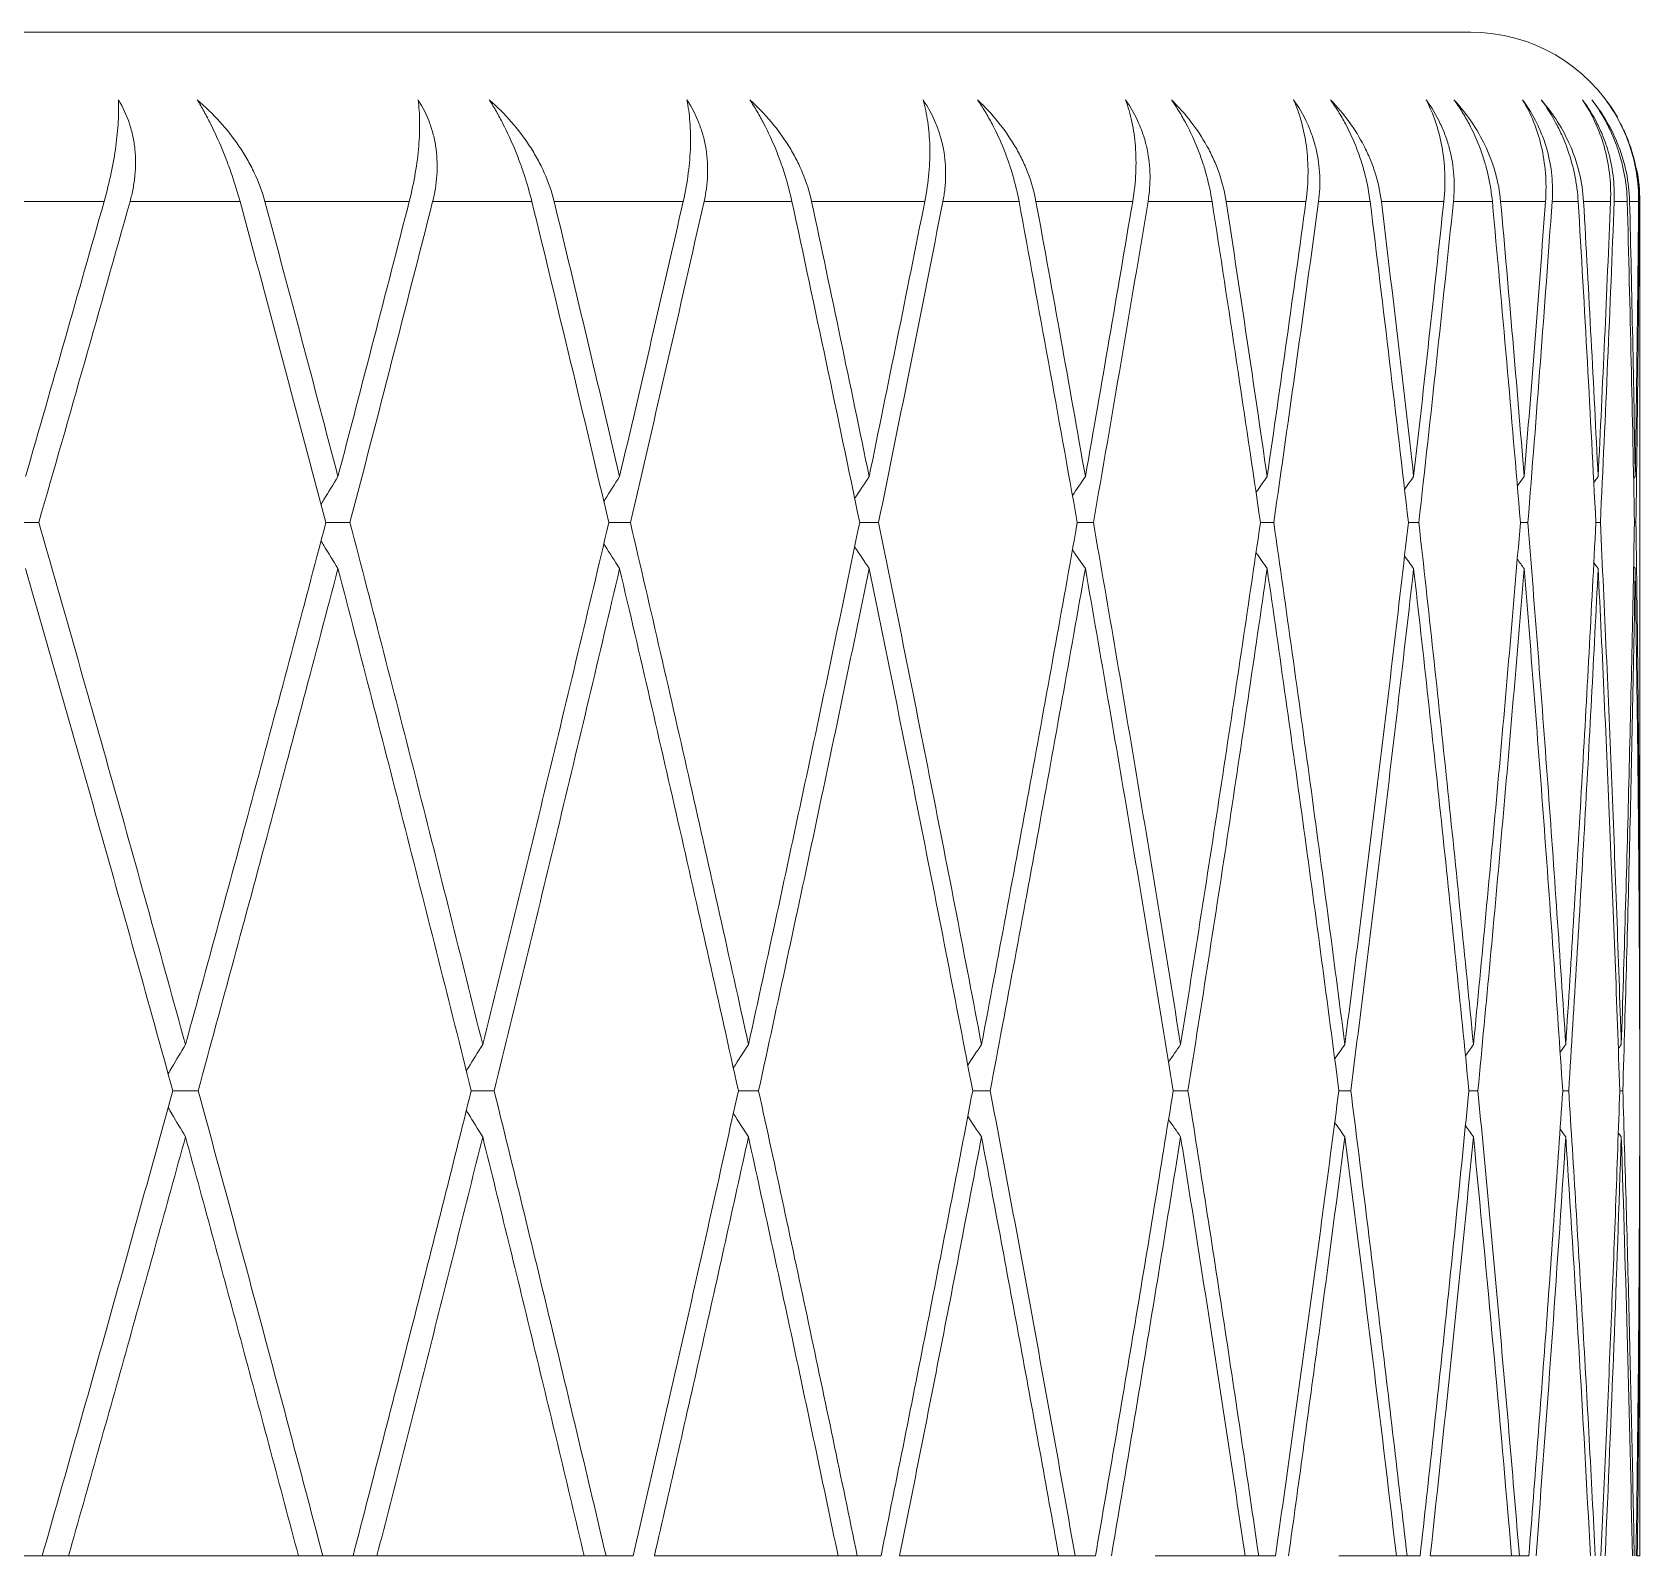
# Model space of a CAD drawing. Extents: x 1661 to 2451, y 0 to 579.
# Drawn here: x 1907.894 to 1912.644, y 273.281 to 277.781 of the extents above; entities that cross this region are included whole.
import ezdxf

# ---------------------------------------------------------------- set-up
doc = ezdxf.new("R2010")
doc.units = 0
doc.header["$LTSCALE"] = 10
doc.header["$MEASUREMENT"] = 0
doc.layers.add('1', color=7, linetype='CONTINUOUS')

msp = doc.modelspace()

# ---------------------------------------------------------------- linework, layer by layer
at = {"layer": '1', "color": 7, "linetype": 'Continuous', "lineweight": 18}
for p, q in [((1890.1438, 277.7806), (1912.1438, 277.7806)), ((1912.6438, 274.7907), (1912.6438, 277.2806)), ((1912.6252, 276.4615), (1912.6301, 276.4681)), ((1912.6323, 276.3322), (1912.6278, 276.3322)), ((1912.6251, 276.2031), (1912.6301, 276.1963)), ((1912.5934, 274.6544), (1912.5845, 274.6544)), ((1912.6438, 273.2806), (1912.6438, 274.5181)), ((1907.9233, 273.2806), (1907.8246, 273.2806)), ((1908.6804, 273.2806), (1908.001, 273.2806)), ((1908.8419, 273.2806), (1908.7523, 273.2806)), ((1909.5248, 273.2806), (1908.9124, 273.2806)), ((1909.6693, 273.2806), (1909.5892, 273.2806)), ((1910.2749, 273.2806), (1909.7323, 273.2806)), ((1910.4017, 273.2806), (1910.3314, 273.2806)), ((1910.9269, 273.2806), (1910.4568, 273.2806)), ((1911.0353, 273.2806), (1910.9753, 273.2806)), ((1911.4776, 273.2806), (1911.2114, 273.2806)), ((1911.5672, 273.2806), (1911.5177, 273.2806)), ((1911.9244, 273.2806), (1911.7549, 273.2806)), ((1911.9947, 273.2806), (1911.956, 273.2806)), ((1912.265, 273.2806), (1912.0247, 273.2806)), ((1912.3158, 273.2806), (1912.288, 273.2806)), ((1912.6364, 273.2806), (1912.6438, 273.2806))]:
    msp.add_line(p, q, dxfattribs=at)
at = {"layer": '1', "color": 7, "linetype": 'Continuous', "lineweight": 13}
msp.add_line((1912.6438, 277.2806), (1912.6421, 277.2806), dxfattribs=at)
at = {"layer": '1', "color": 7, "linetype": 'Continuous', "lineweight": 18}
for start, end in [(29.8533, 90), (0, 11.1431)]:
    msp.add_arc((1912.1438, 277.2806), 0.5, start, end, dxfattribs=at)
for points, knots in [([(1908.1063, 277.2806), (1908.1146, 277.3097), (1908.1214, 277.3377), (1908.1329, 277.3919), (1908.1374, 277.4181), (1908.1444, 277.4689), (1908.1467, 277.493), (1908.1492, 277.5386), (1908.1494, 277.5602), (1908.1486, 277.5806)], [0, 0, 0, 0, 0.25, 0.25, 0.5, 0.5, 0.75, 0.75, 1, 1, 1, 1]), ([(1908.1486, 277.5806), (1908.1622, 277.5582), (1908.173, 277.5348), (1908.1851, 277.4982), (1908.1885, 277.4858), (1908.1939, 277.4605), (1908.196, 277.4477), (1908.1999, 277.4092), (1908.1999, 277.3834), (1908.1962, 277.3447), (1908.1943, 277.3318), (1908.1894, 277.3061), (1908.1864, 277.2933), (1908.1828, 277.2806)], [0, 0, 0, 0, 0.25, 0.25, 0.375, 0.375, 0.5, 0.5, 0.75, 0.75, 0.875, 0.875, 1, 1, 1, 1]), ([(1908.5078, 277.2806), (1908.5009, 277.306), (1908.4931, 277.3316), (1908.4799, 277.3702), (1908.4753, 277.3831), (1908.4654, 277.4091), (1908.4603, 277.4222), (1908.4442, 277.4606), (1908.4328, 277.4856), (1908.4145, 277.5221), (1908.4082, 277.5341), (1908.3951, 277.5578), (1908.3884, 277.5694), (1908.3816, 277.5806)], [0, 0, 0, 0, 0.25, 0.25, 0.375, 0.375, 0.5, 0.5, 0.75, 0.75, 0.875, 0.875, 1, 1, 1, 1]), ([(1908.3816, 277.5806), (1908.4054, 277.5602), (1908.4275, 277.5386), (1908.4685, 277.4932), (1908.4873, 277.4694), (1908.513, 277.4317), (1908.5211, 277.4189), (1908.5363, 277.3924), (1908.5434, 277.3789), (1908.5628, 277.3379), (1908.5734, 277.3097), (1908.5812, 277.2806)], [0, 0, 0, 0, 0.25, 0.25, 0.5, 0.5, 0.625, 0.625, 0.75, 0.75, 1, 1, 1, 1]), ([(1909.0078, 277.2806), (1909.0152, 277.3097), (1909.0212, 277.3377), (1909.0304, 277.3919), (1909.0338, 277.4181), (1909.038, 277.4689), (1909.0388, 277.493), (1909.0382, 277.5386), (1909.0368, 277.5602), (1909.0343, 277.5806)], [0, 0, 0, 0, 0.25, 0.25, 0.5, 0.5, 0.75, 0.75, 1, 1, 1, 1]), ([(1909.0343, 277.5806), (1909.0486, 277.5582), (1909.0601, 277.5348), (1909.0733, 277.4982), (1909.077, 277.4858), (1909.0831, 277.4605), (1909.0855, 277.4477), (1909.0905, 277.4092), (1909.0912, 277.3834), (1909.0886, 277.3447), (1909.087, 277.3318), (1909.0829, 277.3061), (1909.0802, 277.2933), (1909.077, 277.2806)], [0, 0, 0, 0, 0.25, 0.25, 0.375, 0.375, 0.5, 0.5, 0.75, 0.75, 0.875, 0.875, 1, 1, 1, 1]), ([(1909.37, 277.2806), (1909.3638, 277.306), (1909.3565, 277.3316), (1909.3439, 277.3702), (1909.3394, 277.3831), (1909.3299, 277.4091), (1909.3248, 277.4222), (1909.3088, 277.4606), (1909.2973, 277.4856), (1909.2786, 277.5221), (1909.2721, 277.5341), (1909.2586, 277.5578), (1909.2516, 277.5694), (1909.2444, 277.5806)], [0, 0, 0, 0, 0.25, 0.25, 0.375, 0.375, 0.5, 0.5, 0.75, 0.75, 0.875, 0.875, 1, 1, 1, 1]), ([(1909.2444, 277.5806), (1909.2676, 277.5602), (1909.2892, 277.5386), (1909.3289, 277.4932), (1909.3472, 277.4694), (1909.3718, 277.4317), (1909.3795, 277.4189), (1909.394, 277.3924), (1909.4008, 277.3789), (1909.4191, 277.3379), (1909.4289, 277.3097), (1909.4359, 277.2806)], [0, 0, 0, 0, 0.25, 0.25, 0.5, 0.5, 0.625, 0.625, 0.75, 0.75, 1, 1, 1, 1]), ([(1909.8173, 277.2806), (1909.8239, 277.3097), (1909.8289, 277.3377), (1909.8359, 277.3919), (1909.838, 277.4181), (1909.8395, 277.4689), (1909.8389, 277.493), (1909.8353, 277.5386), (1909.8322, 277.5602), (1909.828, 277.5806)], [0, 0, 0, 0, 0.25, 0.25, 0.5, 0.5, 0.75, 0.75, 1, 1, 1, 1]), ([(1909.828, 277.5806), (1909.8429, 277.5582), (1909.855, 277.5348), (1909.8691, 277.4982), (1909.8732, 277.4858), (1909.88, 277.4605), (1909.8827, 277.4477), (1909.8888, 277.4092), (1909.8902, 277.3834), (1909.8886, 277.3447), (1909.8875, 277.3318), (1909.884, 277.3061), (1909.8817, 277.2933), (1909.8789, 277.2806)], [0, 0, 0, 0, 0.25, 0.25, 0.375, 0.375, 0.5, 0.5, 0.75, 0.75, 0.875, 0.875, 1, 1, 1, 1]), ([(1910.1384, 277.2806), (1910.133, 277.306), (1910.1263, 277.3316), (1910.1144, 277.3702), (1910.1101, 277.3831), (1910.1008, 277.4091), (1910.0958, 277.4222), (1910.0801, 277.4606), (1910.0685, 277.4856), (1910.0494, 277.5221), (1910.0427, 277.5341), (1910.0288, 277.5578), (1910.0216, 277.5694), (1910.0142, 277.5806)], [0, 0, 0, 0, 0.25, 0.25, 0.375, 0.375, 0.5, 0.5, 0.75, 0.75, 0.875, 0.875, 1, 1, 1, 1]), ([(1910.0142, 277.5806), (1910.0367, 277.5602), (1910.0576, 277.5386), (1910.0959, 277.4932), (1910.1134, 277.4694), (1910.1369, 277.4317), (1910.1443, 277.4189), (1910.158, 277.3924), (1910.1643, 277.3789), (1910.1814, 277.3379), (1910.1904, 277.3097), (1910.1966, 277.2806)], [0, 0, 0, 0, 0.25, 0.25, 0.5, 0.5, 0.625, 0.625, 0.75, 0.75, 1, 1, 1, 1]), ([(1910.531, 277.2806), (1910.5368, 277.3097), (1910.5407, 277.3377), (1910.5455, 277.3919), (1910.5464, 277.4181), (1910.5452, 277.4689), (1910.5431, 277.493), (1910.5364, 277.5386), (1910.5317, 277.5602), (1910.5258, 277.5806)], [0, 0, 0, 0, 0.25, 0.25, 0.5, 0.5, 0.75, 0.75, 1, 1, 1, 1]), ([(1910.5258, 277.5806), (1910.5412, 277.5582), (1910.5538, 277.5348), (1910.5689, 277.4982), (1910.5733, 277.4858), (1910.5807, 277.4605), (1910.5838, 277.4477), (1910.591, 277.4092), (1910.593, 277.3834), (1910.5925, 277.3447), (1910.5918, 277.3318), (1910.589, 277.3061), (1910.5871, 277.2933), (1910.5846, 277.2806)], [0, 0, 0, 0, 0.25, 0.25, 0.375, 0.375, 0.5, 0.5, 0.75, 0.75, 0.875, 0.875, 1, 1, 1, 1]), ([(1910.8095, 277.2806), (1910.8048, 277.306), (1910.7987, 277.3316), (1910.7875, 277.3702), (1910.7834, 277.3831), (1910.7745, 277.4091), (1910.7696, 277.4222), (1910.7542, 277.4606), (1910.7426, 277.4856), (1910.7233, 277.5221), (1910.7165, 277.5341), (1910.7022, 277.5578), (1910.6948, 277.5694), (1910.6871, 277.5806)], [0, 0, 0, 0, 0.25, 0.25, 0.375, 0.375, 0.5, 0.5, 0.75, 0.75, 0.875, 0.875, 1, 1, 1, 1]), ([(1910.6871, 277.5806), (1910.7089, 277.5602), (1910.729, 277.5386), (1910.7657, 277.4932), (1910.7824, 277.4694), (1910.8047, 277.4317), (1910.8116, 277.4189), (1910.8245, 277.3924), (1910.8303, 277.3789), (1910.8461, 277.3379), (1910.8543, 277.3097), (1910.8596, 277.2806)], [0, 0, 0, 0, 0.25, 0.25, 0.5, 0.5, 0.625, 0.625, 0.75, 0.75, 1, 1, 1, 1]), ([(1911.1453, 277.2806), (1911.1503, 277.3097), (1911.1532, 277.3377), (1911.1557, 277.3919), (1911.1553, 277.4181), (1911.1514, 277.4689), (1911.1479, 277.493), (1911.1381, 277.5386), (1911.1319, 277.5602), (1911.1243, 277.5806)], [0, 0, 0, 0, 0.25, 0.25, 0.5, 0.5, 0.75, 0.75, 1, 1, 1, 1]), ([(1911.1243, 277.5806), (1911.1401, 277.5582), (1911.1533, 277.5348), (1911.1692, 277.4982), (1911.1739, 277.4858), (1911.1819, 277.4605), (1911.1853, 277.4477), (1911.1934, 277.4092), (1911.1962, 277.3834), (1911.1968, 277.3447), (1911.1964, 277.3318), (1911.1944, 277.3061), (1911.1929, 277.2933), (1911.1908, 277.2806)], [0, 0, 0, 0, 0.25, 0.25, 0.375, 0.375, 0.5, 0.5, 0.75, 0.75, 0.875, 0.875, 1, 1, 1, 1]), ([(1911.3799, 277.2806), (1911.3759, 277.306), (1911.3705, 277.3316), (1911.3601, 277.3702), (1911.3563, 277.3831), (1911.3477, 277.4091), (1911.343, 277.4222), (1911.3278, 277.4606), (1911.3163, 277.4856), (1911.2969, 277.5221), (1911.29, 277.5341), (1911.2755, 277.5578), (1911.2678, 277.5694), (1911.2599, 277.5806)], [0, 0, 0, 0, 0.25, 0.25, 0.375, 0.375, 0.5, 0.5, 0.75, 0.75, 0.875, 0.875, 1, 1, 1, 1]), ([(1911.2599, 277.5806), (1911.2808, 277.5602), (1911.3001, 277.5386), (1911.3351, 277.4932), (1911.3509, 277.4694), (1911.3717, 277.4317), (1911.3782, 277.4189), (1911.3902, 277.3924), (1911.3956, 277.3789), (1911.41, 277.3379), (1911.4172, 277.3097), (1911.4217, 277.2806)], [0, 0, 0, 0, 0.25, 0.25, 0.5, 0.5, 0.625, 0.625, 0.75, 0.75, 1, 1, 1, 1]), ([(1911.6574, 277.2806), (1911.6614, 277.3097), (1911.6633, 277.3377), (1911.6636, 277.3919), (1911.6619, 277.4181), (1911.6553, 277.4689), (1911.6503, 277.493), (1911.6376, 277.5386), (1911.6298, 277.5602), (1911.6206, 277.5806)], [0, 0, 0, 0, 0.25, 0.25, 0.5, 0.5, 0.75, 0.75, 1, 1, 1, 1]), ([(1911.6206, 277.5806), (1911.6368, 277.5582), (1911.6504, 277.5348), (1911.667, 277.4982), (1911.672, 277.4858), (1911.6806, 277.4605), (1911.6843, 277.4477), (1911.6934, 277.4092), (1911.6968, 277.3834), (1911.6985, 277.3447), (1911.6985, 277.3318), (1911.6973, 277.3061), (1911.6961, 277.2933), (1911.6944, 277.2806)], [0, 0, 0, 0, 0.25, 0.25, 0.375, 0.375, 0.5, 0.5, 0.75, 0.75, 0.875, 0.875, 1, 1, 1, 1]), ([(1911.8468, 277.2806), (1911.8436, 277.306), (1911.8389, 277.3316), (1911.8293, 277.3702), (1911.8257, 277.3831), (1911.8176, 277.4091), (1911.813, 277.4222), (1911.7983, 277.4606), (1911.787, 277.4856), (1911.7674, 277.5221), (1911.7605, 277.5341), (1911.7458, 277.5578), (1911.738, 277.5694), (1911.7299, 277.5806)], [0, 0, 0, 0, 0.25, 0.25, 0.375, 0.375, 0.5, 0.5, 0.75, 0.75, 0.875, 0.875, 1, 1, 1, 1]), ([(1911.7299, 277.5806), (1911.7498, 277.5602), (1911.7681, 277.5386), (1911.8012, 277.4932), (1911.816, 277.4694), (1911.8354, 277.4317), (1911.8414, 277.4189), (1911.8523, 277.3924), (1911.8573, 277.3789), (1911.8703, 277.3379), (1911.8765, 277.3097), (1911.8801, 277.2806)], [0, 0, 0, 0, 0.25, 0.25, 0.5, 0.5, 0.625, 0.625, 0.75, 0.75, 1, 1, 1, 1]), ([(1912.0646, 277.2806), (1912.0677, 277.3097), (1912.0686, 277.3377), (1912.0666, 277.3919), (1912.0637, 277.4181), (1912.0543, 277.4689), (1912.048, 277.493), (1912.0323, 277.5386), (1912.023, 277.5602), (1912.0123, 277.5806)], [0, 0, 0, 0, 0.25, 0.25, 0.5, 0.5, 0.75, 0.75, 1, 1, 1, 1]), ([(1912.0123, 277.5806), (1912.0287, 277.5582), (1912.0427, 277.5348), (1912.06, 277.4982), (1912.0652, 277.4858), (1912.0744, 277.4605), (1912.0784, 277.4477), (1912.0883, 277.4092), (1912.0925, 277.3834), (1912.0952, 277.3447), (1912.0955, 277.3318), (1912.0951, 277.3061), (1912.0943, 277.2933), (1912.093, 277.2806)], [0, 0, 0, 0, 0.25, 0.25, 0.375, 0.375, 0.5, 0.5, 0.75, 0.75, 0.875, 0.875, 1, 1, 1, 1]), ([(1912.208, 277.2806), (1912.2056, 277.306), (1912.2016, 277.3316), (1912.1929, 277.3702), (1912.1896, 277.3831), (1912.1819, 277.4091), (1912.1775, 277.4222), (1912.1633, 277.4606), (1912.1521, 277.4856), (1912.1326, 277.5221), (1912.1257, 277.5341), (1912.1108, 277.5578), (1912.1029, 277.5694), (1912.0947, 277.5806)], [0, 0, 0, 0, 0.25, 0.25, 0.375, 0.375, 0.5, 0.5, 0.75, 0.75, 0.875, 0.875, 1, 1, 1, 1]), ([(1912.0947, 277.5806), (1912.1136, 277.5602), (1912.1308, 277.5386), (1912.1617, 277.4932), (1912.1755, 277.4694), (1912.1934, 277.4317), (1912.1988, 277.4189), (1912.2088, 277.3924), (1912.2132, 277.3789), (1912.2247, 277.3379), (1912.23, 277.3097), (1912.2326, 277.2806)], [0, 0, 0, 0, 0.25, 0.25, 0.5, 0.5, 0.625, 0.625, 0.75, 0.75, 1, 1, 1, 1]), ([(1912.3651, 277.2806), (1912.3672, 277.3097), (1912.367, 277.3377), (1912.3627, 277.3919), (1912.3586, 277.4181), (1912.3467, 277.4689), (1912.339, 277.493), (1912.3205, 277.5386), (1912.3097, 277.5602), (1912.2974, 277.5806)], [0, 0, 0, 0, 0.25, 0.25, 0.5, 0.5, 0.75, 0.75, 1, 1, 1, 1]), ([(1912.2974, 277.5806), (1912.314, 277.5582), (1912.3283, 277.5348), (1912.3462, 277.4982), (1912.3516, 277.4858), (1912.3613, 277.4605), (1912.3655, 277.4477), (1912.3764, 277.4092), (1912.3811, 277.3834), (1912.385, 277.3447), (1912.3857, 277.3318), (1912.386, 277.3061), (1912.3856, 277.2933), (1912.3847, 277.2806)], [0, 0, 0, 0, 0.25, 0.25, 0.375, 0.375, 0.5, 0.5, 0.75, 0.75, 0.875, 0.875, 1, 1, 1, 1]), ([(1912.3526, 277.5806), (1912.3692, 277.5582), (1912.3839, 277.5348), (1912.4034, 277.4982), (1912.4094, 277.4858), (1912.4205, 277.4605), (1912.4256, 277.4477), (1912.4393, 277.4092), (1912.4464, 277.3834), (1912.4542, 277.3447), (1912.4564, 277.3318), (1912.4597, 277.3061), (1912.4609, 277.2933), (1912.4617, 277.2806)], [0, 0, 0, 0, 0.25, 0.25, 0.375, 0.375, 0.5, 0.5, 0.75, 0.75, 0.875, 0.875, 1, 1, 1, 1]), ([(1912.3526, 277.5806), (1912.3703, 277.5602), (1912.3863, 277.5386), (1912.415, 277.4932), (1912.4277, 277.4694), (1912.4439, 277.4317), (1912.4488, 277.4189), (1912.4577, 277.3924), (1912.4616, 277.3789), (1912.4715, 277.3379), (1912.4758, 277.3097), (1912.4775, 277.2806)], [0, 0, 0, 0, 0.25, 0.25, 0.5, 0.5, 0.625, 0.625, 0.75, 0.75, 1, 1, 1, 1]), ([(1912.5572, 277.2806), (1912.5584, 277.3097), (1912.5572, 277.3377), (1912.5507, 277.3919), (1912.5453, 277.4181), (1912.5308, 277.4689), (1912.5218, 277.493), (1912.5005, 277.5386), (1912.4883, 277.5602), (1912.4746, 277.5806)], [0, 0, 0, 0, 0.25, 0.25, 0.5, 0.5, 0.75, 0.75, 1, 1, 1, 1]), ([(1912.4746, 277.5806), (1912.4913, 277.5582), (1912.5058, 277.5348), (1912.5243, 277.4982), (1912.5299, 277.4858), (1912.54, 277.4605), (1912.5445, 277.4477), (1912.5561, 277.4092), (1912.5615, 277.3834), (1912.5664, 277.3447), (1912.5674, 277.3318), (1912.5685, 277.3061), (1912.5685, 277.2933), (1912.568, 277.2806)], [0, 0, 0, 0, 0.25, 0.25, 0.375, 0.375, 0.5, 0.5, 0.75, 0.75, 0.875, 0.875, 1, 1, 1, 1]), ([(1912.5022, 277.5806), (1912.519, 277.5582), (1912.5337, 277.5348), (1912.5529, 277.4982), (1912.5588, 277.4858), (1912.5696, 277.4605), (1912.5746, 277.4477), (1912.5876, 277.4092), (1912.5942, 277.3834), (1912.6011, 277.3447), (1912.6029, 277.3318), (1912.6055, 277.3061), (1912.6063, 277.2933), (1912.6066, 277.2806)], [0, 0, 0, 0, 0.25, 0.25, 0.375, 0.375, 0.5, 0.5, 0.75, 0.75, 0.875, 0.875, 1, 1, 1, 1]), ([(1912.5022, 277.5806), (1912.5187, 277.5602), (1912.5335, 277.5386), (1912.5599, 277.4932), (1912.5713, 277.4694), (1912.5858, 277.4317), (1912.5902, 277.4189), (1912.5979, 277.3924), (1912.6013, 277.3789), (1912.6096, 277.3379), (1912.6129, 277.3097), (1912.6136, 277.2806)], [0, 0, 0, 0, 0.25, 0.25, 0.5, 0.5, 0.625, 0.625, 0.75, 0.75, 1, 1, 1, 1]), ([(1912.6402, 277.2806), (1912.6404, 277.3097), (1912.6382, 277.3377), (1912.6294, 277.3919), (1912.6229, 277.4181), (1912.6059, 277.4689), (1912.5956, 277.493), (1912.5717, 277.5386), (1912.5581, 277.5602), (1912.543, 277.5806)], [0, 0, 0, 0, 0.25, 0.25, 0.5, 0.5, 0.75, 0.75, 1, 1, 1, 1]), ([(1912.543, 277.5806), (1912.5598, 277.5582), (1912.5744, 277.5348), (1912.5933, 277.4982), (1912.599, 277.4858), (1912.6095, 277.4605), (1912.6143, 277.4477), (1912.6266, 277.4092), (1912.6326, 277.3834), (1912.6385, 277.3447), (1912.6399, 277.3318), (1912.6418, 277.3061), (1912.6422, 277.2933), (1912.6421, 277.2806)], [0, 0, 0, 0, 0.25, 0.25, 0.375, 0.375, 0.5, 0.5, 0.75, 0.75, 0.875, 0.875, 1, 1, 1, 1]), ([(1908.7471, 276.3862), (1908.75, 276.3909), (1908.7666, 276.4182), (1908.7833, 276.4455), (1908.7972, 276.4681)], [0, 0, 0, 0, 0.171157, 1, 1, 1, 1]), ([(1909.5826, 276.3948), (1909.5837, 276.3966), (1909.5993, 276.4211), (1909.6149, 276.4455), (1909.6294, 276.4681)], [0, 0, 0, 0, 0.074445, 1, 1, 1, 1]), ([(1907.9132, 276.3322), (1907.8936, 276.3322), (1907.8674, 276.3322), (1907.8413, 276.3322), (1907.8348, 276.3322)], [0, 0, 0, 0, 0.751687, 1, 1, 1, 1]), ([(1908.8327, 276.3322), (1908.813, 276.3322), (1908.7892, 276.3322), (1908.7655, 276.3322), (1908.7615, 276.3322)], [0, 0, 0, 0, 0.831081, 1, 1, 1, 1]), ([(1909.6612, 276.3322), (1909.6415, 276.3322), (1909.6202, 276.3322), (1909.599, 276.3322), (1909.5975, 276.3322)], [0, 0, 0, 0, 0.928888, 1, 1, 1, 1]), ([(1908.7471, 276.2783), (1908.7499, 276.2736), (1908.7666, 276.2462), (1908.7833, 276.2189), (1908.7972, 276.1963)], [0, 0, 0, 0, 0.171756, 1, 1, 1, 1]), ([(1909.5825, 276.2697), (1909.5837, 276.2679), (1909.5993, 276.2434), (1909.6149, 276.2189), (1909.6294, 276.1963)], [0, 0, 0, 0, 0.07539, 1, 1, 1, 1]), ([(1908.3467, 274.7907), (1908.3332, 274.768), (1908.316, 274.7392), (1908.2989, 274.7103), (1908.2953, 274.7042)], [0, 0, 0, 0, 0.787306, 1, 1, 1, 1]), ([(1909.2249, 274.7907), (1909.2107, 274.768), (1909.1945, 274.742), (1909.1784, 274.716), (1909.1763, 274.7128)], [0, 0, 0, 0, 0.873936, 1, 1, 1, 1]), ([(1910.0101, 274.7907), (1909.9954, 274.768), (1909.9804, 274.7449), (1909.9654, 274.7218), (1909.9651, 274.7213)], [0, 0, 0, 0, 0.98196, 1, 1, 1, 1]), ([(1908.3092, 274.6544), (1908.3144, 274.6544), (1908.3394, 274.6544), (1908.3644, 274.6544), (1908.3841, 274.6544)], [0, 0, 0, 0, 0.210224, 1, 1, 1, 1]), ([(1909.1911, 274.6544), (1909.1938, 274.6544), (1909.2163, 274.6544), (1909.2388, 274.6544), (1909.2586, 274.6544)], [0, 0, 0, 0, 0.122399, 1, 1, 1, 1]), ([(1909.9802, 274.6544), (1909.9804, 274.6544), (1910.0004, 274.6544), (1910.0203, 274.6544), (1910.04, 274.6544)], [0, 0, 0, 0, 0.012472, 1, 1, 1, 1]), ([(1908.3467, 274.5181), (1908.3332, 274.5408), (1908.3161, 274.5696), (1908.2989, 274.5985), (1908.2953, 274.6046)], [0, 0, 0, 0, 0.787673, 1, 1, 1, 1]), ([(1909.2249, 274.5181), (1909.2107, 274.5408), (1909.1946, 274.5668), (1909.1784, 274.5927), (1909.1764, 274.596)], [0, 0, 0, 0, 0.874459, 1, 1, 1, 1]), ([(1910.0101, 274.5181), (1909.9954, 274.5408), (1909.9804, 274.5639), (1909.9654, 274.587), (1909.9652, 274.5874)], [0, 0, 0, 0, 0.982684, 1, 1, 1, 1]), ([(1908.001, 273.2806), (1907.9814, 273.2806), (1907.9555, 273.2806), (1907.9295, 273.2806), (1907.9233, 273.2806)], [0, 0, 0, 0, 0.758757, 1, 1, 1, 1]), ([(1908.7523, 273.2806), (1908.7325, 273.2806), (1908.7086, 273.2806), (1908.6846, 273.2806), (1908.6804, 273.2806)], [0, 0, 0, 0, 0.823644, 1, 1, 1, 1]), ([(1908.9124, 273.2806), (1908.8926, 273.2806), (1908.8691, 273.2806), (1908.8456, 273.2806), (1908.8419, 273.2806)], [0, 0, 0, 0, 0.839672, 1, 1, 1, 1]), ([(1909.5892, 273.2806), (1909.5695, 273.2806), (1909.548, 273.2806), (1909.5266, 273.2806), (1909.5248, 273.2806)], [0, 0, 0, 0, 0.919542, 1, 1, 1, 1])]:
    msp.add_open_spline(points, degree=3, knots=knots, dxfattribs=at)
at = {"layer": '1', "color": 7, "linetype": 'Continuous', "lineweight": 13}
for points, weights in [([(1908.1063, 277.2806), (1907.8766, 277.2806), (1907.6367, 277.2806)], [1, 0.999856305361, 1]), ([(1908.5078, 277.2806), (1908.3481, 277.2806), (1908.1828, 277.2806)], [1, 0.9999245188, 1]), ([(1909.0078, 277.2806), (1908.7999, 277.2806), (1908.5812, 277.2806)], [1, 0.999856305361, 1]), ([(1909.37, 277.2806), (1909.2264, 277.2806), (1909.077, 277.2806)], [1, 0.9999245188, 1]), ([(1909.8173, 277.2806), (1909.6322, 277.2806), (1909.4359, 277.2806)], [1, 0.999856305361, 1]), ([(1910.1384, 277.2806), (1910.0116, 277.2806), (1909.8789, 277.2806)], [1, 0.9999245188, 1]), ([(1910.531, 277.2806), (1910.3696, 277.2806), (1910.1966, 277.2806)], [1, 0.999856305361, 1]), ([(1910.8095, 277.2806), (1910.7002, 277.2806), (1910.5846, 277.2806)], [1, 0.9999245188, 1]), ([(1911.1453, 277.2806), (1911.0085, 277.2806), (1910.8596, 277.2806)], [1, 0.999856305361, 1]), ([(1911.3799, 277.2806), (1911.2885, 277.2806), (1911.1908, 277.2806)], [1, 0.9999245188, 1]), ([(1911.6574, 277.2806), (1911.5457, 277.2806), (1911.4217, 277.2806)], [1, 0.999856305361, 1]), ([(1911.8468, 277.2806), (1911.7738, 277.2806), (1911.6944, 277.2806)], [1, 0.9999245188, 1]), ([(1912.0646, 277.2806), (1911.9786, 277.2806), (1911.8801, 277.2806)], [1, 0.999856305361, 1]), ([(1912.208, 277.2806), (1912.1538, 277.2806), (1912.093, 277.2806)], [1, 0.9999245188, 1]), ([(1912.3651, 277.2806), (1912.3052, 277.2806), (1912.2326, 277.2806)], [1, 0.999856305361, 1]), ([(1912.4617, 277.2806), (1912.4265, 277.2806), (1912.3847, 277.2806)], [1, 0.9999245188, 1]), ([(1912.5572, 277.2806), (1912.5238, 277.2806), (1912.4775, 277.2806)], [1, 0.999856305361, 1]), ([(1912.6066, 277.2806), (1912.5907, 277.2806), (1912.568, 277.2806)], [1, 0.9999245188, 1]), ([(1912.6402, 277.2806), (1912.6334, 277.2806), (1912.6136, 277.2806)], [1, 0.999856305361, 1])]:
    msp.add_rational_spline(points, weights, degree=2, dxfattribs=at)
at = {"layer": '1', "color": 7, "linetype": 'Continuous', "lineweight": 18}
for points in [[(1907.8741, 276.4681), (1907.9132, 276.6037), (1907.9911, 276.8747), (1908.0681, 277.1454), (1908.1063, 277.2806)], [(1908.1828, 277.2806), (1908.1385, 277.1228), (1908.0492, 276.8068), (1907.9588, 276.4905), (1907.9132, 276.3322)], [(1908.7615, 276.3322), (1908.7198, 276.4905), (1908.6358, 276.8068), (1908.5507, 277.1228), (1908.5078, 277.2806)], [(1908.5812, 277.2806), (1908.6176, 277.1454), (1908.6901, 276.8747), (1908.7616, 276.6037), (1908.7972, 276.4681)], [(1908.7972, 276.4681), (1908.8327, 276.6037), (1908.9034, 276.8747), (1908.9731, 277.1454), (1909.0078, 277.2806)], [(1909.077, 277.2806), (1909.0369, 277.1228), (1908.9561, 276.8068), (1908.8741, 276.4905), (1908.8327, 276.3322)], [(1909.5975, 276.3322), (1909.5602, 276.4905), (1909.485, 276.8068), (1909.4085, 277.1228), (1909.37, 277.2806)], [(1909.4359, 277.2806), (1909.4686, 277.1454), (1909.5336, 276.8747), (1909.5976, 276.6037), (1909.6294, 276.4681)], [(1909.6294, 276.4681), (1909.6612, 276.6037), (1909.7243, 276.8747), (1909.7865, 277.1454), (1909.8173, 277.2806)], [(1909.8789, 277.2806), (1909.8432, 277.1228), (1909.7713, 276.8068), (1909.6981, 276.4905), (1909.6612, 276.3322)], [(1910.3387, 276.3322), (1910.306, 276.4905), (1910.2399, 276.8068), (1910.1725, 277.1228), (1910.1384, 277.2806)], [(1910.1966, 277.2806), (1910.2254, 277.1454), (1910.2826, 276.8747), (1910.3388, 276.6037), (1910.3667, 276.4681)], [(1910.3667, 276.4681), (1910.3946, 276.6037), (1910.4498, 276.8747), (1910.5041, 277.1454), (1910.531, 277.2806)], [(1910.5846, 277.2806), (1910.5536, 277.1228), (1910.4909, 276.8068), (1910.4269, 276.4905), (1910.3946, 276.3322)], [(1910.9815, 276.3322), (1910.9535, 276.4905), (1910.8968, 276.8069), (1910.8388, 277.1228), (1910.8095, 277.2806)], [(1910.8596, 277.2806), (1910.8844, 277.1454), (1910.9335, 276.8747), (1910.9816, 276.6037), (1911.0055, 276.4681)], [(1911.0055, 276.4681), (1911.0293, 276.6037), (1911.0764, 276.8747), (1911.1225, 277.1454), (1911.1453, 277.2806)], [(1911.1908, 277.2806), (1911.1645, 277.1228), (1911.1114, 276.8068), (1911.0569, 276.4905), (1911.0293, 276.3322)], [(1911.5228, 276.3322), (1911.4997, 276.4905), (1911.4527, 276.8068), (1911.4044, 277.1228), (1911.3799, 277.2806)], [(1911.4217, 277.2806), (1911.4423, 277.1454), (1911.4831, 276.8747), (1911.523, 276.6037), (1911.5426, 276.4681)], [(1911.5426, 276.4681), (1911.5622, 276.6037), (1911.601, 276.8747), (1911.6388, 277.1454), (1911.6574, 277.2806)], [(1911.6944, 277.2806), (1911.6731, 277.1228), (1911.6297, 276.8068), (1911.5849, 276.4905), (1911.5622, 276.3322)], [(1911.96, 276.3322), (1911.9418, 276.4905), (1911.9048, 276.8068), (1911.8664, 277.1228), (1911.8468, 277.2806)], [(1911.8801, 277.2806), (1911.8965, 277.1454), (1911.9288, 276.8747), (1911.9601, 276.6037), (1911.9755, 276.4681)], [(1911.9755, 276.4681), (1911.9909, 276.6037), (1912.0211, 276.8747), (1912.0503, 277.1454), (1912.0646, 277.2806)], [(1912.093, 277.2806), (1912.0767, 277.1228), (1912.0433, 276.8068), (1912.0086, 276.4905), (1911.9908, 276.3322)], [(1912.2908, 276.3322), (1912.2778, 276.4905), (1912.2508, 276.8068), (1912.2225, 277.1228), (1912.208, 277.2806)], [(1912.2326, 277.2806), (1912.2447, 277.1454), (1912.2684, 276.8747), (1912.291, 276.6037), (1912.302, 276.4681)], [(1912.302, 276.4681), (1912.313, 276.6037), (1912.3346, 276.8747), (1912.3551, 277.1454), (1912.3651, 277.2806)], [(1912.3847, 277.2806), (1912.3735, 277.1228), (1912.3503, 276.8068), (1912.3257, 276.4905), (1912.313, 276.3322)], [(1912.5138, 276.3322), (1912.5059, 276.4905), (1912.4892, 276.8068), (1912.4711, 277.1228), (1912.4617, 277.2806)], [(1912.4775, 277.2806), (1912.4852, 277.1454), (1912.5001, 276.8747), (1912.5139, 276.6037), (1912.5206, 276.4681)], [(1912.5206, 276.4681), (1912.5272, 276.6037), (1912.54, 276.8747), (1912.5517, 277.1454), (1912.5572, 277.2806)], [(1912.568, 277.2806), (1912.562, 277.1228), (1912.5491, 276.8068), (1912.5347, 276.4905), (1912.5271, 276.3322)], [(1912.6066, 277.2806), (1912.6109, 277.1228), (1912.6187, 276.8068), (1912.625, 276.4905), (1912.6278, 276.3322)], [(1912.6136, 277.2806), (1912.6169, 277.1454), (1912.6229, 276.8747), (1912.6279, 276.6037), (1912.6301, 276.4681)], [(1912.6301, 276.4681), (1912.6323, 276.6037), (1912.6362, 276.8747), (1912.6391, 277.1454), (1912.6402, 277.2806)], [(1912.6421, 277.2806), (1912.6412, 277.1228), (1912.6387, 276.8068), (1912.6346, 276.4905), (1912.6323, 276.3322)], [(1910.3238, 276.4034), (1910.3381, 276.425), (1910.3524, 276.4465), (1910.3667, 276.4681)], [(1910.9672, 276.4121), (1910.9799, 276.4308), (1910.9927, 276.4495), (1911.0055, 276.4681)], [(1911.5096, 276.4211), (1911.5206, 276.4368), (1911.5316, 276.4524), (1911.5426, 276.4681)], [(1911.9484, 276.4304), (1911.9575, 276.443), (1911.9665, 276.4555), (1911.9755, 276.4681)], [(1912.2816, 276.4401), (1912.2884, 276.4494), (1912.2952, 276.4588), (1912.302, 276.4681)], [(1912.5076, 276.4504), (1912.5119, 276.4563), (1912.5162, 276.4622), (1912.5206, 276.4681)], [(1907.9132, 276.3322), (1907.987, 276.0758), (1908.133, 275.5624), (1908.276, 275.0481), (1908.3467, 274.7907)], [(1908.3467, 274.7907), (1908.4174, 275.0481), (1908.5573, 275.5624), (1908.6939, 276.0758), (1908.7615, 276.3322)], [(1908.8327, 276.3322), (1908.8997, 276.0758), (1909.032, 275.5624), (1909.1611, 275.0481), (1909.2249, 274.7907)], [(1909.2249, 274.7907), (1909.2887, 275.0481), (1909.4145, 275.5624), (1909.537, 276.0758), (1909.5975, 276.3322)], [(1909.6612, 276.3322), (1909.721, 276.0758), (1909.839, 275.5624), (1909.9537, 275.0481), (1910.0101, 274.7907)], [(1910.0101, 274.7907), (1910.0666, 275.0481), (1910.1779, 275.5624), (1910.2857, 276.0758), (1910.3387, 276.3322)], [(1910.3946, 276.3322), (1910.3759, 276.3322), (1910.3573, 276.3322), (1910.3387, 276.3322)], [(1910.3946, 276.3322), (1910.4469, 276.0758), (1910.55, 275.5624), (1910.6497, 275.0481), (1910.6986, 274.7907)], [(1910.6986, 274.7907), (1910.7475, 275.0481), (1910.8436, 275.5624), (1910.9362, 276.0758), (1910.9815, 276.3322)], [(1911.0293, 276.3322), (1911.0133, 276.3322), (1910.9974, 276.3322), (1910.9815, 276.3322)], [(1911.0293, 276.3322), (1911.074, 276.0758), (1911.1616, 275.5625), (1911.2457, 275.0481), (1911.2869, 274.7907)], [(1911.2869, 274.7907), (1911.3281, 275.0481), (1911.4085, 275.5624), (1911.4853, 276.0758), (1911.5228, 276.3322)], [(1911.5622, 276.3322), (1911.5491, 276.3322), (1911.5359, 276.3322), (1911.5228, 276.3322)], [(1911.5622, 276.3322), (1911.599, 276.0758), (1911.6709, 275.5624), (1911.739, 275.0481), (1911.7722, 274.7907)], [(1911.7722, 274.7907), (1911.8054, 275.0481), (1911.8699, 275.5624), (1911.9306, 276.0758), (1911.96, 276.3322)], [(1911.9908, 276.3322), (1911.9805, 276.3322), (1911.9703, 276.3322), (1911.96, 276.3322)], [(1911.9908, 276.3322), (1912.0196, 276.0758), (1912.0752, 275.5624), (1912.1271, 275.0481), (1912.1521, 274.7907)], [(1912.1521, 274.7907), (1912.1772, 275.0481), (1912.2253, 275.5624), (1912.2696, 276.0758), (1912.2908, 276.3322)], [(1912.313, 276.3322), (1912.3056, 276.3322), (1912.2982, 276.3322), (1912.2908, 276.3322)], [(1912.313, 276.3322), (1912.3335, 276.0758), (1912.3727, 275.5624), (1912.4081, 275.0481), (1912.4249, 274.7907)], [(1912.4249, 274.7907), (1912.4416, 275.0481), (1912.4732, 275.5624), (1912.5009, 276.0758), (1912.5138, 276.3322)], [(1912.5138, 276.3322), (1912.5183, 276.3322), (1912.5227, 276.3322), (1912.5271, 276.3322)], [(1912.5271, 276.3322), (1912.5394, 276.0758), (1912.5619, 275.5624), (1912.5806, 275.0481), (1912.589, 274.7907)], [(1912.589, 274.7907), (1912.5974, 275.0481), (1912.6123, 275.5624), (1912.6233, 276.0758), (1912.6278, 276.3322)], [(1912.6323, 276.3322), (1912.6361, 276.0758), (1912.6419, 275.5624), (1912.6438, 275.0481), (1912.6438, 274.7907)], [(1910.3237, 276.2611), (1910.338, 276.2395), (1910.3524, 276.2179), (1910.3667, 276.1963)], [(1910.9671, 276.2524), (1910.9799, 276.2337), (1910.9927, 276.215), (1911.0055, 276.1963)], [(1911.5096, 276.2434), (1911.5206, 276.2277), (1911.5316, 276.212), (1911.5426, 276.1963)], [(1911.9484, 276.2341), (1911.9574, 276.2215), (1911.9664, 276.2089), (1911.9755, 276.1963)], [(1912.2816, 276.2244), (1912.2884, 276.215), (1912.2952, 276.2056), (1912.302, 276.1963)], [(1908.3092, 274.6544), (1908.2382, 274.9119), (1908.0946, 275.4263), (1907.9481, 275.9398), (1907.8741, 276.1963)], [(1908.7972, 276.1963), (1908.7299, 275.9398), (1908.5939, 275.4263), (1908.4545, 274.9119), (1908.3841, 274.6544)], [(1909.1911, 274.6544), (1909.127, 274.9119), (1908.9973, 275.4263), (1908.8644, 275.9398), (1908.7972, 276.1963)], [(1909.6294, 276.1963), (1909.5693, 275.9398), (1909.4474, 275.4263), (1909.3221, 274.9119), (1909.2586, 274.6544)], [(1909.9802, 274.6544), (1909.9234, 274.9119), (1909.8081, 275.4263), (1909.6895, 275.9398), (1909.6294, 276.1963)], [(1910.3667, 276.1963), (1910.314, 275.9398), (1910.2068, 275.4263), (1910.0962, 274.9119), (1910.04, 274.6544)], [(1910.6726, 274.6544), (1910.6233, 274.9119), (1910.5231, 275.4263), (1910.4194, 275.9398), (1910.3667, 276.1963)], [(1911.0055, 276.1963), (1910.9604, 275.9398), (1910.8685, 275.4263), (1910.7731, 274.9119), (1910.7244, 274.6544)], [(1911.265, 274.6544), (1911.2236, 274.9119), (1911.1388, 275.4264), (1911.0505, 275.9398), (1911.0055, 276.1963)], [(1911.5426, 276.1963), (1911.5054, 275.9398), (1911.4293, 275.4263), (1911.3495, 274.9119), (1911.3086, 274.6544)], [(1911.7546, 274.6544), (1911.7211, 274.9119), (1911.6522, 275.4263), (1911.5798, 275.9398), (1911.5426, 276.1963)], [(1911.9755, 276.1963), (1911.9464, 275.9398), (1911.8863, 275.4263), (1911.8225, 274.9119), (1911.7897, 274.6544)], [(1912.1388, 274.6544), (1912.1135, 274.9119), (1912.0609, 275.4263), (1912.0046, 275.9398), (1911.9755, 276.1963)], [(1912.302, 276.1963), (1912.2811, 275.9398), (1912.2375, 275.4263), (1912.19, 274.9119), (1912.1653, 274.6544)], [(1912.4159, 274.6544), (1912.3988, 274.9119), (1912.3627, 275.4263), (1912.3229, 275.9398), (1912.302, 276.1963)], [(1912.5206, 276.1963), (1912.508, 275.9398), (1912.4809, 275.4263), (1912.45, 274.9119), (1912.4336, 274.6544)], [(1912.5075, 276.2141), (1912.5118, 276.2082), (1912.5162, 276.2022), (1912.5206, 276.1963)], [(1912.5845, 274.6544), (1912.5758, 274.9119), (1912.5564, 275.4263), (1912.5331, 275.9398), (1912.5206, 276.1963)], [(1912.6301, 276.1963), (1912.6259, 275.9398), (1912.6156, 275.4263), (1912.6014, 274.9119), (1912.5934, 274.6544)], [(1912.6301, 276.1963), (1912.6343, 275.9398), (1912.6408, 275.4263), (1912.6434, 274.9119), (1912.6437, 274.6544)], [(1910.6986, 274.7907), (1910.685, 274.7705), (1910.6714, 274.7502), (1910.6578, 274.73)], [(1911.2869, 274.7907), (1911.275, 274.7734), (1911.263, 274.7561), (1911.2511, 274.7388)], [(1911.7722, 274.7907), (1911.7621, 274.7764), (1911.7521, 274.7622), (1911.742, 274.7479)], [(1912.1521, 274.7907), (1912.1442, 274.7796), (1912.1362, 274.7685), (1912.1282, 274.7574)], [(1912.4249, 274.7907), (1912.4192, 274.7829), (1912.4136, 274.7752), (1912.4079, 274.7674)], [(1912.5798, 274.7781), (1912.5828, 274.7823), (1912.5859, 274.7865), (1912.589, 274.7907)], [(1907.9233, 273.2806), (1907.9889, 273.51), (1908.1188, 273.9682), (1908.2461, 274.4258), (1908.3092, 274.6544)], [(1908.3841, 274.6544), (1908.4466, 274.4258), (1908.5706, 273.9682), (1908.6921, 273.51), (1908.7523, 273.2806)], [(1908.8419, 273.2806), (1908.9014, 273.51), (1909.0191, 273.9682), (1909.1342, 274.4258), (1909.1911, 274.6544)], [(1909.2586, 274.6544), (1909.315, 274.4258), (1909.4264, 273.9682), (1909.5354, 273.51), (1909.5892, 273.2806)], [(1909.6693, 273.2806), (1909.7225, 273.51), (1909.8275, 273.9682), (1909.9297, 274.4258), (1909.9802, 274.6544)], [(1910.04, 274.6544), (1910.0899, 274.4258), (1910.1883, 273.9682), (1910.2842, 273.51), (1910.3314, 273.2806)], [(1910.4017, 273.2806), (1910.4483, 273.51), (1910.54, 273.9682), (1910.6289, 274.4258), (1910.6726, 274.6544)], [(1910.6726, 274.6544), (1910.6899, 274.6544), (1910.7072, 274.6544), (1910.7244, 274.6544)], [(1910.7244, 274.6544), (1910.7676, 274.4258), (1910.8526, 273.9682), (1910.9349, 273.51), (1910.9753, 273.2806)], [(1911.0353, 273.2806), (1911.0751, 273.51), (1911.1531, 273.9682), (1911.2282, 274.4258), (1911.265, 274.6544)], [(1911.265, 274.6544), (1911.2796, 274.6544), (1911.2941, 274.6544), (1911.3086, 274.6544)], [(1911.3086, 274.6544), (1911.3449, 274.4257), (1911.416, 273.9681), (1911.4843, 273.5099), (1911.5177, 273.2806)], [(1911.5672, 273.2806), (1911.5999, 273.51), (1911.6639, 273.9682), (1911.7248, 274.4258), (1911.7546, 274.6544)], [(1911.7546, 274.6544), (1911.7663, 274.6544), (1911.778, 274.6544), (1911.7897, 274.6544)], [(1911.7897, 274.6544), (1911.8188, 274.4258), (1911.8757, 273.9682), (1911.9297, 273.51), (1911.956, 273.2806)], [(1911.9947, 273.2806), (1912.0202, 273.51), (1912.0698, 273.9682), (1912.1163, 274.4258), (1912.1388, 274.6544)], [(1912.1388, 274.6544), (1912.1476, 274.6544), (1912.1565, 274.6544), (1912.1653, 274.6544)], [(1912.1653, 274.6544), (1912.1872, 274.4258), (1912.2296, 273.9682), (1912.269, 273.51), (1912.288, 273.2806)], [(1912.3158, 273.2806), (1912.334, 273.51), (1912.3689, 273.9682), (1912.4007, 274.4258), (1912.4159, 274.6544)], [(1912.4159, 274.6544), (1912.4218, 274.6544), (1912.4277, 274.6544), (1912.4336, 274.6544)], [(1912.4336, 274.6544), (1912.4482, 274.4258), (1912.4759, 273.9682), (1912.5005, 273.51), (1912.5121, 273.2806)], [(1912.5288, 273.2806), (1912.5396, 273.51), (1912.5597, 273.9682), (1912.5767, 274.4258), (1912.5845, 274.6544)], [(1912.5934, 274.6544), (1912.6005, 274.4258), (1912.6133, 273.9682), (1912.6231, 273.51), (1912.6272, 273.2806)], [(1912.6328, 273.2806), (1912.6361, 273.51), (1912.6413, 273.9682), (1912.6434, 274.4258), (1912.6437, 274.6544)], [(1910.6986, 274.5181), (1910.685, 274.5383), (1910.6714, 274.5585), (1910.6579, 274.5787)], [(1911.2869, 274.5181), (1911.275, 274.5354), (1911.263, 274.5526), (1911.2511, 274.5699)], [(1911.7722, 274.5181), (1911.7622, 274.5323), (1911.7521, 274.5466), (1911.742, 274.5608)], [(1908.3467, 274.5181), (1908.2901, 274.3122), (1908.1759, 273.9), (1908.0597, 273.4872), (1908.001, 273.2806)], [(1908.6804, 273.2806), (1908.6257, 273.4872), (1908.5155, 273.9), (1908.4033, 274.3122), (1908.3467, 274.5181)], [(1909.2249, 274.5181), (1909.1739, 274.3122), (1909.0708, 273.9), (1908.9656, 273.4872), (1908.9124, 273.2806)], [(1909.5248, 273.2806), (1909.4759, 273.4872), (1909.3769, 273.9), (1909.2759, 274.3122), (1909.2249, 274.5181)], [(1910.0101, 274.5181), (1909.965, 274.3122), (1909.8735, 273.9), (1909.7797, 273.4872), (1909.7323, 273.2806)], [(1910.2749, 273.2806), (1910.2318, 273.4872), (1910.1447, 273.9), (1910.0553, 274.3122), (1910.0101, 274.5181)], [(1910.6986, 274.5181), (1910.6595, 274.3122), (1910.58, 273.9), (1910.4982, 273.4872), (1910.4568, 273.2806)], [(1910.9269, 273.2806), (1910.8899, 273.4872), (1910.8149, 273.9), (1910.7378, 274.3122), (1910.6986, 274.5181)], [(1911.2869, 274.5181), (1911.254, 274.3122), (1911.187, 273.9), (1911.1176, 273.4872), (1911.0823, 273.2806)], [(1911.4776, 273.2806), (1911.447, 273.4871), (1911.3845, 273.8999), (1911.3198, 274.3121), (1911.2869, 274.5181)], [(1911.7722, 274.5181), (1911.7457, 274.3122), (1911.6914, 273.9), (1911.6347, 273.4872), (1911.6058, 273.2806)], [(1911.9244, 273.2806), (1911.9002, 273.4872), (1911.8506, 273.9), (1911.7987, 274.3122), (1911.7722, 274.5181)], [(1912.1521, 274.5181), (1912.1321, 274.3122), (1912.0909, 273.9), (1912.0472, 273.4872), (1912.0247, 273.2806)], [(1912.1521, 274.5181), (1912.1442, 274.5292), (1912.1363, 274.5402), (1912.1283, 274.5512)], [(1912.265, 273.2806), (1912.2474, 273.4872), (1912.211, 273.9), (1912.1722, 274.3122), (1912.1521, 274.5181)], [(1912.4249, 274.5181), (1912.4115, 274.3122), (1912.3834, 273.9), (1912.3529, 273.4872), (1912.3371, 273.2806)], [(1912.4249, 274.5181), (1912.4193, 274.5258), (1912.4137, 274.5335), (1912.408, 274.5412)], [(1912.4979, 273.2806), (1912.487, 273.4872), (1912.4638, 273.9), (1912.4383, 274.3122), (1912.4249, 274.5181)], [(1912.589, 274.5181), (1912.5823, 274.3122), (1912.5676, 273.9), (1912.5505, 273.4872), (1912.5413, 273.2806)], [(1912.5799, 274.5305), (1912.5829, 274.5264), (1912.586, 274.5223), (1912.589, 274.5181)], [(1912.6219, 273.2806), (1912.6177, 273.4872), (1912.6079, 273.9), (1912.5957, 274.3122), (1912.589, 274.5181)], [(1912.6438, 274.5181), (1912.6438, 274.3122), (1912.6426, 273.9), (1912.6389, 273.4872), (1912.6364, 273.2806)], [(1910.3314, 273.2806), (1910.3126, 273.2806), (1910.2937, 273.2806), (1910.2749, 273.2806)], [(1910.9753, 273.2806), (1910.9592, 273.2806), (1910.943, 273.2806), (1910.9269, 273.2806)], [(1911.5177, 273.2806), (1911.5043, 273.2806), (1911.491, 273.2806), (1911.4776, 273.2806)], [(1911.956, 273.2806), (1911.9454, 273.2806), (1911.9349, 273.2806), (1911.9244, 273.2806)], [(1912.288, 273.2806), (1912.2803, 273.2806), (1912.2727, 273.2806), (1912.265, 273.2806)]]:
    msp.add_open_spline(points, degree=3, dxfattribs=at)

doc.saveas('drawing.dxf')
